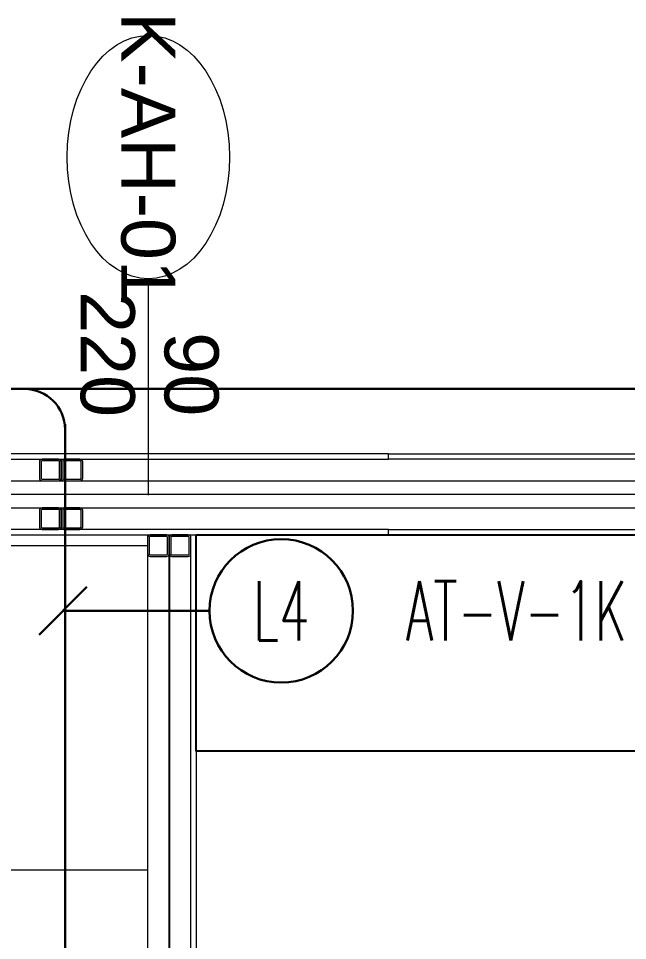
# Model space of a CAD drawing. Extents: x -2012 to 34975, y -1043 to 8321.
# Drawn here: x 17147.4 to 17260, y 3037.5 to 3208 of the extents above; entities that cross this region are included whole.
import ezdxf
from ezdxf.enums import TextEntityAlignment as Align

# ---------------------------------------------------------------- set-up
doc = ezdxf.new("R2010")
doc.units = 0
doc.header["$LTSCALE"] = 25
doc.header["$PDMODE"] = 1
doc.layers.get('0').update_dxf_attribs({"color": 9, "lineweight": 9})
for name, color, linetype, lineweight in [('05', 9, 'Continuous', 9), ('06D', 9, 'Continuous', 9), ('10', 9, 'Continuous', 9), ('11', 9, 'Continuous', 9), ('22', 8, 'Continuous', 9), ('33', 9, 'BATTING', 9), ('E-KABLO', 7, 'Continuous', 30), ('E-LİNYE', 7, 'Continuous', 30)]:
    doc.layers.add(name, color=color, linetype=linetype, lineweight=lineweight)
doc.styles.add('Arial', font='arial.ttf', dxfattribs={"height": 2.5})
doc.styles.add('E-YAZI', font='txttw.shx')
doc.linetypes.add('BATTING', pattern='A,0.0001,-0.1,[134,ltypeshp.shx,S=0.1,R=0,X=-0.1,Y=0],-0.2,[134,ltypeshp.shx,S=0.1,R=180,X=0.1,Y=0],-0.1', length=0.4001)

# ---------------------------------------------------------------- blocks, each defined once
blk = doc.blocks.new('Prf-40x40')
for points in [[(1.5, -2), (-1.5, -2, -0.414214), (-2, -1.5), (-2, 1.5, -0.414214), (-1.5, 2), (1.5, 2, -0.414214), (2, 1.5), (2, -1.5, -0.414214)], [(1.5, -1.7), (-1.5, -1.7, -0.414214), (-1.7, -1.5), (-1.7, 1.5, -0.414214), (-1.5, 1.7), (1.5, 1.7, -0.414214), (1.7, 1.5), (1.7, -1.5, -0.414214)]]:
    blk.add_lwpolyline(points, format="xyb", close=True)
blk.add_point((0, 0))
blk = doc.blocks.new('0_doorno')
blk.add_lwpolyline([(4.5, 0), (12.5, 0)])
blk.add_ellipse((0, 0), major_axis=(-4.5, 0), ratio=0.666667)
at = {"style": 'Arial'}
blk.add_attdef('YUKSEKLIK', text='', height=2, dxfattribs=at).set_placement((5, 5.9), align=Align.TOP_LEFT)
blk.add_attdef('KAPINO', text='', height=1.4, dxfattribs=at).set_placement((-0.019, -0.035), align=Align.MIDDLE)
blk.add_attdef('GENISLIK', text='', height=2, dxfattribs=at).set_placement((5, -1.895), align=Align.BOTTOM_LEFT)
blk = doc.blocks.new('m-çalışma dolap modül')
at = {"lineweight": -3, "ltscale": 0.5}
blk.add_lwpolyline([(0, 40), (120, 40), (120, 0), (0, 0)], close=True, dxfattribs=at)

msp = doc.modelspace()

# ---------------------------------------------------------------- linework, layer by layer
for p, q in [((17171.31, 3110.5), (16822.84, 3110.5)), ((17171.31, 3050.5), (16822.84, 3050.5))]:
    msp.add_line(p, q)
at = {"layer": '06D'}
for points in [[(16884.34, 3122.5), (17215.84, 3122.5)], [(17215.84, 3122.5), (17447.84, 3122.5)], [(16884.34, 3117.5), (17215.84, 3117.5)], [(17215.84, 3117.5), (17447.84, 3117.5)], [(17175.34, 3108.83), (17175.34, 2882.93)]]:
    msp.add_lwpolyline(points, dxfattribs=at)
at = {"layer": '11'}
for points in [[(17215.84, 3126.5), (17215.84, 3127.5), (16880.84, 3127.5), (16880.84, 3126.5), (17215.84, 3126.5)], [(17215.84, 3127.5), (17452.84, 3127.5), (17452.84, 3126.5), (17215.84, 3126.5), (17215.84, 3127.5)], [(17215.84, 3112.5), (17215.84, 3113.5), (16880.84, 3113.5), (16880.84, 3112.5), (17215.84, 3112.5)], [(17215.84, 3113.5), (17452.84, 3113.5), (17452.84, 3112.5), (17215.84, 3112.5), (17215.84, 3113.5)], [(17171.31, 3112.5), (17171.31, 2879.5), (17170.31, 2879.5), (17170.31, 3026.26)], [(17179.31, 3112.5), (17180.31, 3112.5), (17180.31, 3026.33)], [(17180.31, 2869.5), (17179.31, 2869.5), (17179.31, 3109)]]:
    msp.add_lwpolyline(points, dxfattribs=at)
at = {"layer": '33', "ltscale": 0.3}
for points in [[(16881.44, 3120), (17215.84, 3120)], [(17215.84, 3120), (17447.84, 3120)], [(17175.31, 2879.5), (17175.31, 3112.4)]]:
    msp.add_lwpolyline(points, dxfattribs=at)
at = {"layer": 'E-KABLO', "color": 6}
for p, q in [((17107.55, 3139.5), (17290.71, 3139.5)), ((17156.08, 3132.99), (17156.08, 2849.18))]:
    msp.add_line(p, q, dxfattribs=at)
msp.add_arc((17148.55, 3132), 7.5, 0, 90, dxfattribs=at)
at = {"layer": 'E-LİNYE', "color": 7, "linetype": 'Continuous'}
for p, q in [((17151.26, 3094.04), (17160.09, 3102.88)), ((17182.74, 3098.46), (17155.67, 3098.46))]:
    msp.add_line(p, q, dxfattribs=at)
msp.add_circle((17196, 3098.46), 13.26, dxfattribs=at)

# ---------------------------------------------------------------- block references
at = {"layer": '05', "lineweight": -3}
msp.add_blockref('m-çalışma dolap modül', (17180.31, 3072.5), dxfattribs=at)
at = {"layer": '10', "xscale": -1}
for p in [(17153.31, 3124.5), (17157.31, 3124.5), (17153.31, 3115.5), (17157.31, 3115.5)]:
    msp.add_blockref('Prf-40x40', p, dxfattribs=at)
at = {"layer": '10', "xscale": -1, "rotation": 270}
for p in [(17173.31, 3110.5), (17177.31, 3110.5)]:
    msp.add_blockref('Prf-40x40', p, dxfattribs=at)
at = {"layer": '22'}
ref = msp.add_blockref('0_doorno', (17171.44, 3182.35), dxfattribs=dict(at, xscale=5, yscale=5, zscale=5, rotation=270))
ref.add_attrib('KAPINO', 'K-AH-01', dxfattribs={"layer": '0', "height": 10, "rotation": 270, "style": 'Arial'}).set_placement((17171.44, 3182.35), align=Align.MIDDLE)
ref.add_attrib('GENISLIK', '90', dxfattribs={"layer": '0', "height": 10, "rotation": 270, "style": 'Arial'}).set_placement((17171.44, 3149.98), align=Align.BOTTOM_LEFT)
ref.add_attrib('YUKSEKLIK', '220', dxfattribs={"layer": '0', "height": 10, "rotation": 270, "style": 'Arial'}).set_placement((17168.94, 3157.58), align=Align.TOP_LEFT)

# ---------------------------------------------------------------- texts
at = {"layer": 'E-LİNYE', "color": 3, "linetype": 'Continuous', "style": 'E-YAZI', "width": 0.6}
for s, p in [('L4', (17196, 3098.46)), ('AT-V-1K', (17239.44, 3098.46))]:
    msp.add_text(s, height=10.938, dxfattribs=at).set_placement(p, align=Align.MIDDLE_CENTER)

doc.saveas('drawing.dxf')
